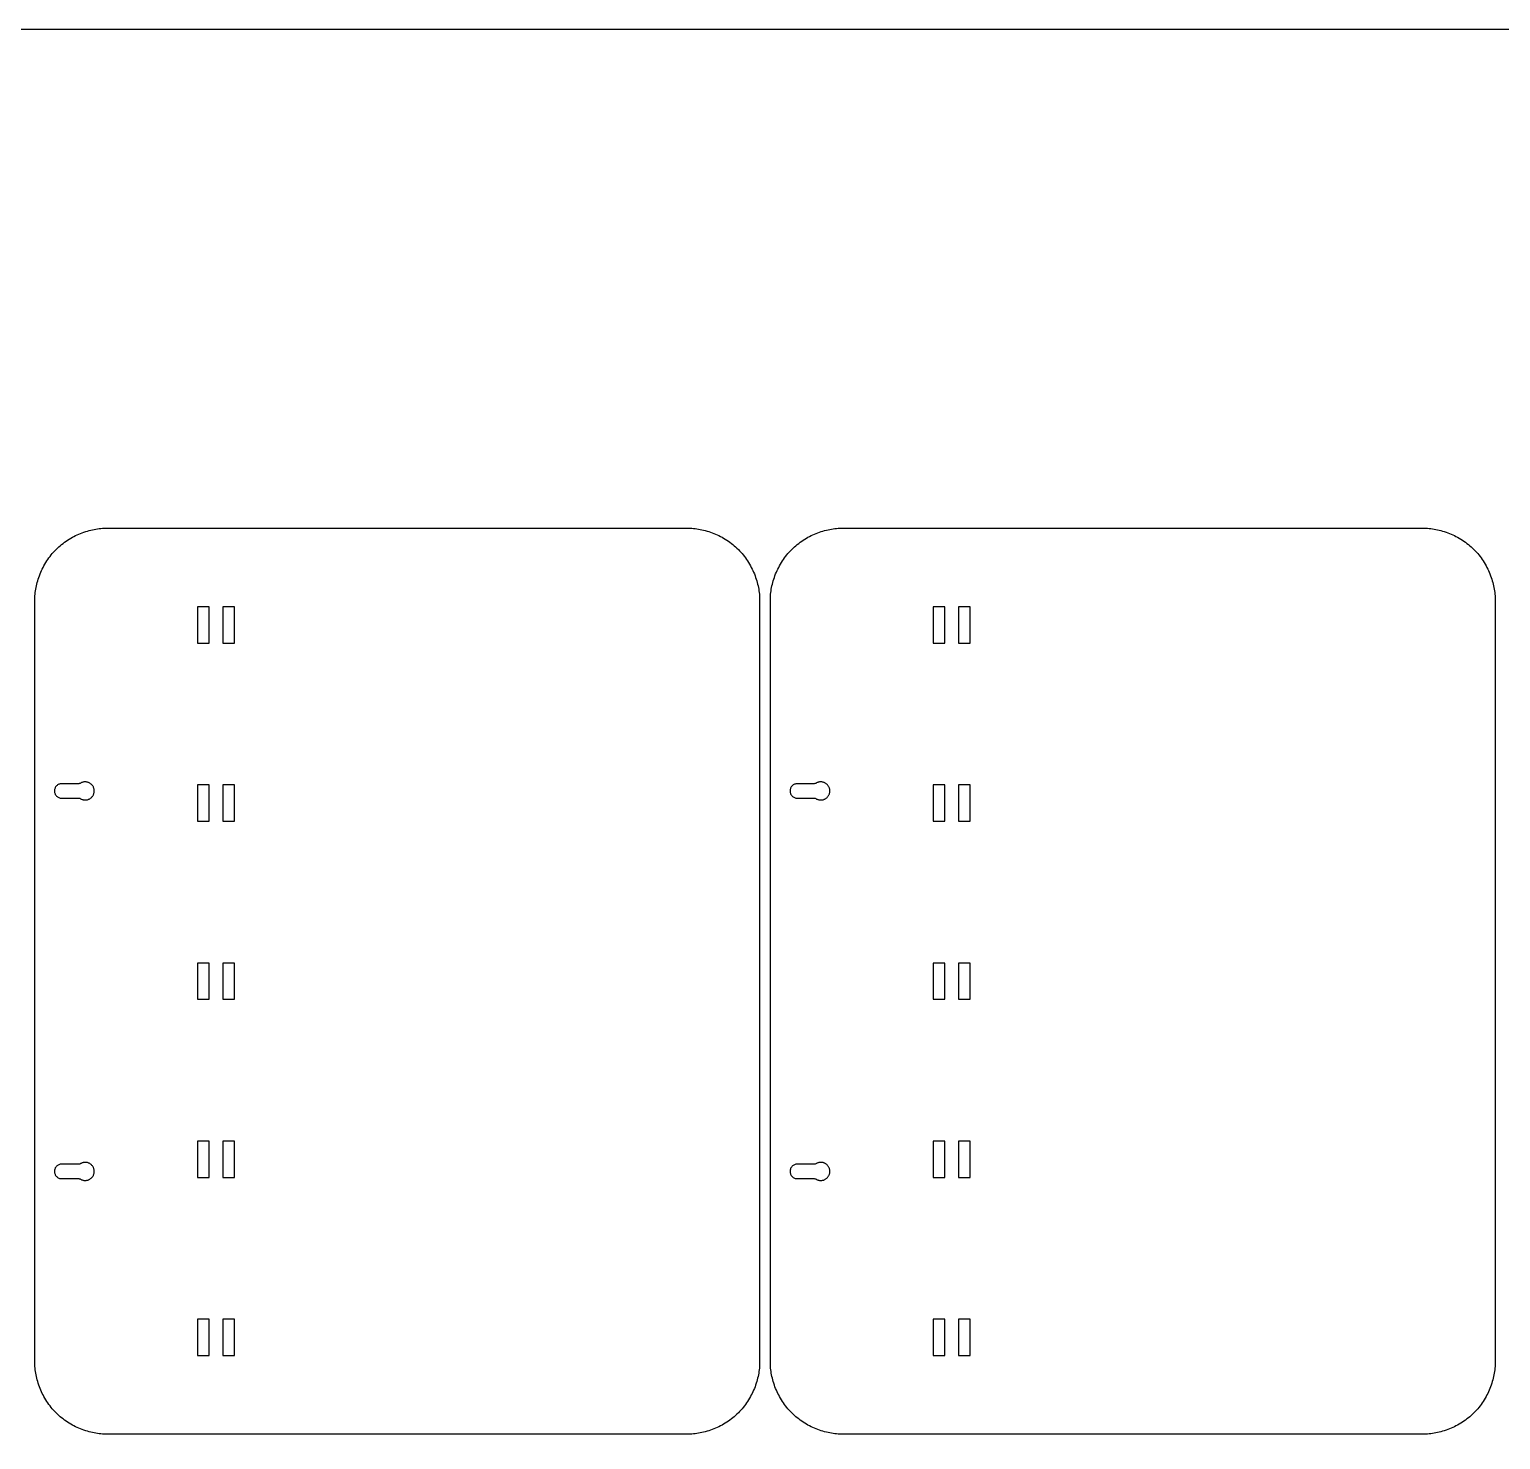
# Model space of a CAD drawing. Header units: millimetres. Extents: x 20698 to 22798, y 4792 to 5692.
# Drawn here: x 21313.1 to 21719.1, y 5303.3 to 5692.4 of the extents above; entities that cross this region are included whole.
import ezdxf

# ---------------------------------------------------------------- set-up
doc = ezdxf.new("R2010")
doc.units = ezdxf.units.MM
doc.layers.add('KEYHOLDER_ASPIRE', color=18, linetype='Continuous', true_color=0x4c0000)
doc.layers.add('Predeterminada', color=18, linetype='Continuous', true_color=0x000000)

msp = doc.modelspace()

# ---------------------------------------------------------------- linework, layer by layer
at = {"layer": 'KEYHOLDER_ASPIRE'}
for points in [[(21514.62, 5534.76), (21514.62, 5324.77), (21514.63, 5324.32), (21514.62, 5323.88), (21514.6, 5323.43), (21514.57, 5322.98), (21514.52, 5322.52), (21514.46, 5322.06), (21514.39, 5321.6), (21514.3, 5321.13), (21514.21, 5320.66), (21514.1, 5320.2), (21513.98, 5319.73), (21513.84, 5319.26), (21513.7, 5318.79), (21513.54, 5318.32), (21513.37, 5317.86), (21513.19, 5317.39), (21513, 5316.93), (21512.79, 5316.47), (21512.58, 5316.02), (21512.35, 5315.57), (21512.11, 5315.12), (21511.86, 5314.68), (21511.6, 5314.24), (21511.33, 5313.81), (21511.05, 5313.38), (21510.75, 5312.96), (21510.45, 5312.55), (21510.13, 5312.15), (21509.81, 5311.75), (21509.47, 5311.37), (21509.12, 5310.99), (21508.77, 5310.62), (21508.4, 5310.27), (21508.02, 5309.92), (21507.64, 5309.58), (21507.24, 5309.26), (21506.84, 5308.94), (21506.43, 5308.64), (21506.01, 5308.34), (21505.58, 5308.06), (21505.15, 5307.79), (21504.71, 5307.53), (21504.27, 5307.28), (21503.82, 5307.04), (21503.37, 5306.81), (21502.92, 5306.6), (21502.46, 5306.39), (21502, 5306.2), (21501.53, 5306.02), (21501.07, 5305.85), (21500.6, 5305.69), (21500.13, 5305.55), (21499.66, 5305.41), (21499.19, 5305.29), (21498.73, 5305.18), (21498.26, 5305.09), (21497.79, 5305), (21497.33, 5304.93), (21496.87, 5304.87), (21496.41, 5304.82), (21495.96, 5304.79), (21495.51, 5304.77), (21495.07, 5304.76), (21494.63, 5304.77), (21334.63, 5304.77), (21334.19, 5304.76), (21333.75, 5304.77), (21333.3, 5304.79), (21332.84, 5304.82), (21332.39, 5304.87), (21331.93, 5304.93), (21331.46, 5305), (21331, 5305.09), (21330.53, 5305.18), (21330.06, 5305.29), (21329.59, 5305.41), (21329.13, 5305.55), (21328.66, 5305.69), (21328.19, 5305.85), (21327.72, 5306.02), (21327.26, 5306.2), (21326.8, 5306.39), (21326.34, 5306.6), (21325.88, 5306.81), (21325.43, 5307.04), (21324.99, 5307.28), (21324.54, 5307.53), (21324.11, 5307.79), (21323.67, 5308.06), (21323.25, 5308.34), (21322.83, 5308.64), (21322.42, 5308.94), (21322.02, 5309.26), (21321.62, 5309.58), (21321.23, 5309.92), (21320.86, 5310.27), (21320.49, 5310.62), (21320.13, 5310.99), (21319.79, 5311.37), (21319.45, 5311.75), (21319.12, 5312.15), (21318.81, 5312.55), (21318.5, 5312.96), (21318.21, 5313.38), (21317.93, 5313.81), (21317.66, 5314.24), (21317.39, 5314.68), (21317.14, 5315.12), (21316.91, 5315.57), (21316.68, 5316.02), (21316.46, 5316.47), (21316.26, 5316.93), (21316.07, 5317.39), (21315.88, 5317.86), (21315.72, 5318.32), (21315.56, 5318.79), (21315.41, 5319.26), (21315.28, 5319.73), (21315.16, 5320.2), (21315.05, 5320.66), (21314.95, 5321.13), (21314.87, 5321.6), (21314.8, 5322.06), (21314.74, 5322.52), (21314.69, 5322.98), (21314.66, 5323.43), (21314.64, 5323.88), (21314.63, 5324.32), (21314.63, 5324.77), (21314.63, 5534.76), (21314.63, 5535.2), (21314.64, 5535.64), (21314.66, 5536.09), (21314.69, 5536.54), (21314.74, 5537), (21314.8, 5537.46), (21314.87, 5537.93), (21314.95, 5538.39), (21315.05, 5538.86), (21315.16, 5539.33), (21315.28, 5539.79), (21315.41, 5540.26), (21315.56, 5540.73), (21315.72, 5541.2), (21315.88, 5541.66), (21316.07, 5542.13), (21316.26, 5542.59), (21316.46, 5543.05), (21316.68, 5543.5), (21316.91, 5543.96), (21317.14, 5544.4), (21317.39, 5544.85), (21317.66, 5545.28), (21317.93, 5545.71), (21318.21, 5546.14), (21318.5, 5546.56), (21318.81, 5546.97), (21319.12, 5547.37), (21319.45, 5547.77), (21319.79, 5548.15), (21320.13, 5548.53), (21320.49, 5548.9), (21320.86, 5549.26), (21321.23, 5549.6), (21321.62, 5549.94), (21322.02, 5550.26), (21322.42, 5550.58), (21322.83, 5550.88), (21323.25, 5551.18), (21323.67, 5551.46), (21324.11, 5551.73), (21324.54, 5551.99), (21324.99, 5552.24), (21325.43, 5552.48), (21325.88, 5552.71), (21326.34, 5552.93), (21326.8, 5553.13), (21327.26, 5553.32), (21327.72, 5553.5), (21328.19, 5553.67), (21328.66, 5553.83), (21329.13, 5553.98), (21329.59, 5554.11), (21330.06, 5554.23), (21330.53, 5554.34), (21331, 5554.44), (21331.46, 5554.52), (21331.93, 5554.59), (21332.39, 5554.65), (21332.84, 5554.7), (21333.3, 5554.73), (21333.75, 5554.75), (21334.19, 5554.76), (21334.63, 5554.76), (21494.63, 5554.76), (21495.07, 5554.76), (21495.51, 5554.75), (21495.96, 5554.73), (21496.41, 5554.7), (21496.87, 5554.65), (21497.33, 5554.59), (21497.79, 5554.52), (21498.26, 5554.44), (21498.73, 5554.34), (21499.19, 5554.23), (21499.66, 5554.11), (21500.13, 5553.98), (21500.6, 5553.83), (21501.07, 5553.67), (21501.53, 5553.5), (21502, 5553.32), (21502.46, 5553.13), (21502.92, 5552.93), (21503.37, 5552.71), (21503.82, 5552.48), (21504.27, 5552.24), (21504.71, 5551.99), (21505.15, 5551.73), (21505.58, 5551.46), (21506.01, 5551.18), (21506.43, 5550.88), (21506.84, 5550.58), (21507.24, 5550.26), (21507.64, 5549.94), (21508.02, 5549.6), (21508.4, 5549.26), (21508.77, 5548.9), (21509.12, 5548.53), (21509.47, 5548.15), (21509.81, 5547.77), (21510.13, 5547.37), (21510.45, 5546.97), (21510.75, 5546.56), (21511.05, 5546.14), (21511.33, 5545.71), (21511.6, 5545.28), (21511.86, 5544.85), (21512.11, 5544.4), (21512.35, 5543.96), (21512.58, 5543.5), (21512.79, 5543.05), (21513, 5542.59), (21513.19, 5542.13), (21513.37, 5541.66), (21513.54, 5541.2), (21513.7, 5540.73), (21513.84, 5540.26), (21513.98, 5539.79), (21514.1, 5539.33), (21514.21, 5538.86), (21514.3, 5538.39), (21514.39, 5537.93), (21514.46, 5537.46), (21514.52, 5537), (21514.57, 5536.54), (21514.6, 5536.09), (21514.62, 5535.64), (21514.63, 5535.2)], [(21717.62, 5534.76), (21717.62, 5324.77), (21717.63, 5324.32), (21717.62, 5323.88), (21717.6, 5323.43), (21717.57, 5322.98), (21717.52, 5322.52), (21717.46, 5322.06), (21717.39, 5321.6), (21717.3, 5321.13), (21717.21, 5320.66), (21717.1, 5320.2), (21716.98, 5319.73), (21716.84, 5319.26), (21716.7, 5318.79), (21716.54, 5318.32), (21716.37, 5317.86), (21716.19, 5317.39), (21716, 5316.93), (21715.79, 5316.47), (21715.58, 5316.02), (21715.35, 5315.57), (21715.11, 5315.12), (21714.86, 5314.68), (21714.6, 5314.24), (21714.33, 5313.81), (21714.05, 5313.38), (21713.75, 5312.96), (21713.45, 5312.55), (21713.13, 5312.15), (21712.81, 5311.75), (21712.47, 5311.37), (21712.12, 5310.99), (21711.77, 5310.62), (21711.4, 5310.27), (21711.02, 5309.92), (21710.64, 5309.58), (21710.24, 5309.26), (21709.84, 5308.94), (21709.43, 5308.64), (21709.01, 5308.34), (21708.58, 5308.06), (21708.15, 5307.79), (21707.71, 5307.53), (21707.27, 5307.28), (21706.82, 5307.04), (21706.37, 5306.81), (21705.92, 5306.6), (21705.46, 5306.39), (21705, 5306.2), (21704.53, 5306.02), (21704.07, 5305.85), (21703.6, 5305.69), (21703.13, 5305.55), (21702.66, 5305.41), (21702.19, 5305.29), (21701.73, 5305.18), (21701.26, 5305.09), (21700.79, 5305), (21700.33, 5304.93), (21699.87, 5304.87), (21699.41, 5304.82), (21698.96, 5304.79), (21698.51, 5304.77), (21698.07, 5304.76), (21697.63, 5304.77), (21537.63, 5304.77), (21537.19, 5304.76), (21536.75, 5304.77), (21536.3, 5304.79), (21535.84, 5304.82), (21535.39, 5304.87), (21534.93, 5304.93), (21534.46, 5305), (21534, 5305.09), (21533.53, 5305.18), (21533.06, 5305.29), (21532.59, 5305.41), (21532.13, 5305.55), (21531.66, 5305.69), (21531.19, 5305.85), (21530.72, 5306.02), (21530.26, 5306.2), (21529.8, 5306.39), (21529.34, 5306.6), (21528.88, 5306.81), (21528.43, 5307.04), (21527.99, 5307.28), (21527.54, 5307.53), (21527.11, 5307.79), (21526.67, 5308.06), (21526.25, 5308.34), (21525.83, 5308.64), (21525.42, 5308.94), (21525.02, 5309.26), (21524.62, 5309.58), (21524.23, 5309.92), (21523.86, 5310.27), (21523.49, 5310.62), (21523.13, 5310.99), (21522.79, 5311.37), (21522.45, 5311.75), (21522.12, 5312.15), (21521.81, 5312.55), (21521.5, 5312.96), (21521.21, 5313.38), (21520.93, 5313.81), (21520.66, 5314.24), (21520.39, 5314.68), (21520.14, 5315.12), (21519.91, 5315.57), (21519.68, 5316.02), (21519.46, 5316.47), (21519.26, 5316.93), (21519.07, 5317.39), (21518.88, 5317.86), (21518.72, 5318.32), (21518.56, 5318.79), (21518.41, 5319.26), (21518.28, 5319.73), (21518.16, 5320.2), (21518.05, 5320.66), (21517.95, 5321.13), (21517.87, 5321.6), (21517.8, 5322.06), (21517.74, 5322.52), (21517.69, 5322.98), (21517.66, 5323.43), (21517.64, 5323.88), (21517.63, 5324.32), (21517.63, 5324.77), (21517.63, 5534.76), (21517.63, 5535.2), (21517.64, 5535.64), (21517.66, 5536.09), (21517.69, 5536.54), (21517.74, 5537), (21517.8, 5537.46), (21517.87, 5537.93), (21517.95, 5538.39), (21518.05, 5538.86), (21518.16, 5539.33), (21518.28, 5539.79), (21518.41, 5540.26), (21518.56, 5540.73), (21518.72, 5541.2), (21518.88, 5541.66), (21519.07, 5542.13), (21519.26, 5542.59), (21519.46, 5543.05), (21519.68, 5543.5), (21519.91, 5543.96), (21520.14, 5544.4), (21520.39, 5544.85), (21520.66, 5545.28), (21520.93, 5545.71), (21521.21, 5546.14), (21521.5, 5546.56), (21521.81, 5546.97), (21522.12, 5547.37), (21522.45, 5547.77), (21522.79, 5548.15), (21523.13, 5548.53), (21523.49, 5548.9), (21523.86, 5549.26), (21524.23, 5549.6), (21524.62, 5549.94), (21525.02, 5550.26), (21525.42, 5550.58), (21525.83, 5550.88), (21526.25, 5551.18), (21526.67, 5551.46), (21527.11, 5551.73), (21527.54, 5551.99), (21527.99, 5552.24), (21528.43, 5552.48), (21528.88, 5552.71), (21529.34, 5552.93), (21529.8, 5553.13), (21530.26, 5553.32), (21530.72, 5553.5), (21531.19, 5553.67), (21531.66, 5553.83), (21532.13, 5553.98), (21532.59, 5554.11), (21533.06, 5554.23), (21533.53, 5554.34), (21534, 5554.44), (21534.46, 5554.52), (21534.93, 5554.59), (21535.39, 5554.65), (21535.84, 5554.7), (21536.3, 5554.73), (21536.75, 5554.75), (21537.19, 5554.76), (21537.63, 5554.76), (21697.63, 5554.76), (21698.07, 5554.76), (21698.51, 5554.75), (21698.96, 5554.73), (21699.41, 5554.7), (21699.87, 5554.65), (21700.33, 5554.59), (21700.79, 5554.52), (21701.26, 5554.44), (21701.73, 5554.34), (21702.19, 5554.23), (21702.66, 5554.11), (21703.13, 5553.98), (21703.6, 5553.83), (21704.07, 5553.67), (21704.53, 5553.5), (21705, 5553.32), (21705.46, 5553.13), (21705.92, 5552.93), (21706.37, 5552.71), (21706.82, 5552.48), (21707.27, 5552.24), (21707.71, 5551.99), (21708.15, 5551.73), (21708.58, 5551.46), (21709.01, 5551.18), (21709.43, 5550.88), (21709.84, 5550.58), (21710.24, 5550.26), (21710.64, 5549.94), (21711.02, 5549.6), (21711.4, 5549.26), (21711.77, 5548.9), (21712.12, 5548.53), (21712.47, 5548.15), (21712.81, 5547.77), (21713.13, 5547.37), (21713.45, 5546.97), (21713.75, 5546.56), (21714.05, 5546.14), (21714.33, 5545.71), (21714.6, 5545.28), (21714.86, 5544.85), (21715.11, 5544.4), (21715.35, 5543.96), (21715.58, 5543.5), (21715.79, 5543.05), (21716, 5542.59), (21716.19, 5542.13), (21716.37, 5541.66), (21716.54, 5541.2), (21716.7, 5540.73), (21716.84, 5540.26), (21716.98, 5539.79), (21717.1, 5539.33), (21717.21, 5538.86), (21717.3, 5538.39), (21717.39, 5537.93), (21717.46, 5537.46), (21717.52, 5537), (21717.57, 5536.54), (21717.6, 5536.09), (21717.62, 5535.64), (21717.63, 5535.2)], [(21359.53, 5523.06), (21362.73, 5523.06), (21362.73, 5533.05), (21359.53, 5533.05)], [(21366.53, 5523.06), (21369.73, 5523.06), (21369.73, 5533.05), (21366.53, 5533.05)], [(21562.53, 5523.06), (21565.73, 5523.06), (21565.73, 5533.05), (21562.53, 5533.05)], [(21569.53, 5523.06), (21572.73, 5523.06), (21572.73, 5533.05), (21569.53, 5533.05)], [(21326.73, 5480.26), (21326.86, 5480.25), (21327, 5480.22), (21327.12, 5480.18), (21327.24, 5480.12), (21327.38, 5480.03), (21327.53, 5479.96), (21327.68, 5479.9), (21327.84, 5479.85), (21328, 5479.82), (21328.16, 5479.79), (21328.33, 5479.77), (21328.5, 5479.76), (21328.67, 5479.76), (21328.83, 5479.78), (21329, 5479.8), (21329.16, 5479.84), (21329.32, 5479.88), (21329.47, 5479.94), (21329.62, 5480.01), (21329.76, 5480.08), (21329.9, 5480.16), (21330.03, 5480.25), (21330.16, 5480.36), (21330.28, 5480.47), (21330.39, 5480.59), (21330.5, 5480.72), (21330.6, 5480.86), (21330.69, 5481), (21330.77, 5481.15), (21330.84, 5481.3), (21330.9, 5481.46), (21330.95, 5481.62), (21330.99, 5481.78), (21331.01, 5481.94), (21331.03, 5482.1), (21331.03, 5482.26), (21331.03, 5482.42), (21331.01, 5482.58), (21330.99, 5482.74), (21330.95, 5482.9), (21330.9, 5483.06), (21330.84, 5483.22), (21330.77, 5483.37), (21330.69, 5483.52), (21330.6, 5483.66), (21330.5, 5483.8), (21330.39, 5483.93), (21330.28, 5484.05), (21330.16, 5484.16), (21330.03, 5484.26), (21329.9, 5484.35), (21329.76, 5484.43), (21329.62, 5484.51), (21329.47, 5484.58), (21329.32, 5484.63), (21329.16, 5484.68), (21329, 5484.71), (21328.83, 5484.74), (21328.67, 5484.75), (21328.5, 5484.76), (21328.33, 5484.75), (21328.16, 5484.73), (21328, 5484.7), (21327.84, 5484.66), (21327.68, 5484.61), (21327.53, 5484.55), (21327.38, 5484.48), (21327.24, 5484.4), (21327.12, 5484.34), (21327, 5484.29), (21326.86, 5484.27), (21326.73, 5484.26), (21322.03, 5484.26), (21321.84, 5484.25), (21321.65, 5484.22), (21321.45, 5484.17), (21321.27, 5484.11), (21321.09, 5484.02), (21320.92, 5483.92), (21320.76, 5483.8), (21320.62, 5483.67), (21320.49, 5483.53), (21320.37, 5483.37), (21320.27, 5483.2), (21320.19, 5483.02), (21320.12, 5482.84), (21320.07, 5482.65), (21320.04, 5482.45), (21320.03, 5482.26), (21320.04, 5482.07), (21320.07, 5481.87), (21320.12, 5481.68), (21320.19, 5481.49), (21320.27, 5481.31), (21320.37, 5481.14), (21320.49, 5480.99), (21320.62, 5480.84), (21320.76, 5480.71), (21320.92, 5480.6), (21321.09, 5480.5), (21321.27, 5480.41), (21321.45, 5480.34), (21321.65, 5480.3), (21321.84, 5480.27), (21322.03, 5480.26)], [(21359.53, 5473.91), (21362.73, 5473.91), (21362.73, 5483.91), (21359.53, 5483.91)], [(21366.53, 5473.91), (21369.73, 5473.91), (21369.73, 5483.91), (21366.53, 5483.91)], [(21529.73, 5480.26), (21529.86, 5480.25), (21530, 5480.22), (21530.12, 5480.18), (21530.24, 5480.12), (21530.38, 5480.03), (21530.53, 5479.96), (21530.68, 5479.9), (21530.84, 5479.85), (21531, 5479.82), (21531.16, 5479.79), (21531.33, 5479.77), (21531.5, 5479.76), (21531.67, 5479.76), (21531.83, 5479.78), (21532, 5479.8), (21532.16, 5479.84), (21532.32, 5479.88), (21532.47, 5479.94), (21532.62, 5480.01), (21532.76, 5480.08), (21532.9, 5480.16), (21533.03, 5480.25), (21533.16, 5480.36), (21533.28, 5480.47), (21533.39, 5480.59), (21533.5, 5480.72), (21533.6, 5480.86), (21533.69, 5481), (21533.77, 5481.15), (21533.84, 5481.3), (21533.9, 5481.46), (21533.95, 5481.62), (21533.99, 5481.78), (21534.01, 5481.94), (21534.03, 5482.1), (21534.03, 5482.26), (21534.03, 5482.42), (21534.01, 5482.58), (21533.99, 5482.74), (21533.95, 5482.9), (21533.9, 5483.06), (21533.84, 5483.22), (21533.77, 5483.37), (21533.69, 5483.52), (21533.6, 5483.66), (21533.5, 5483.8), (21533.39, 5483.93), (21533.28, 5484.05), (21533.16, 5484.16), (21533.03, 5484.26), (21532.9, 5484.35), (21532.76, 5484.43), (21532.62, 5484.51), (21532.47, 5484.58), (21532.32, 5484.63), (21532.16, 5484.68), (21532, 5484.71), (21531.83, 5484.74), (21531.67, 5484.75), (21531.5, 5484.76), (21531.33, 5484.75), (21531.16, 5484.73), (21531, 5484.7), (21530.84, 5484.66), (21530.68, 5484.61), (21530.53, 5484.55), (21530.38, 5484.48), (21530.24, 5484.4), (21530.12, 5484.34), (21530, 5484.29), (21529.86, 5484.27), (21529.73, 5484.26), (21525.03, 5484.26), (21524.84, 5484.25), (21524.65, 5484.22), (21524.45, 5484.17), (21524.27, 5484.11), (21524.09, 5484.02), (21523.92, 5483.92), (21523.76, 5483.8), (21523.62, 5483.67), (21523.49, 5483.53), (21523.37, 5483.37), (21523.27, 5483.2), (21523.19, 5483.02), (21523.12, 5482.84), (21523.07, 5482.65), (21523.04, 5482.45), (21523.03, 5482.26), (21523.04, 5482.07), (21523.07, 5481.87), (21523.12, 5481.68), (21523.19, 5481.49), (21523.27, 5481.31), (21523.37, 5481.14), (21523.49, 5480.99), (21523.62, 5480.84), (21523.76, 5480.71), (21523.92, 5480.6), (21524.09, 5480.5), (21524.27, 5480.41), (21524.45, 5480.34), (21524.65, 5480.3), (21524.84, 5480.27), (21525.03, 5480.26)], [(21562.53, 5473.91), (21565.73, 5473.91), (21565.73, 5483.91), (21562.53, 5483.91)], [(21569.53, 5473.91), (21572.73, 5473.91), (21572.73, 5483.91), (21569.53, 5483.91)], [(21359.53, 5424.76), (21362.73, 5424.76), (21362.73, 5434.76), (21359.53, 5434.76)], [(21366.53, 5424.76), (21369.73, 5424.76), (21369.73, 5434.76), (21366.53, 5434.76)], [(21562.53, 5424.76), (21565.73, 5424.76), (21565.73, 5434.76), (21562.53, 5434.76)], [(21569.53, 5424.76), (21572.73, 5424.76), (21572.73, 5434.76), (21569.53, 5434.76)], [(21359.53, 5375.61), (21362.73, 5375.61), (21362.73, 5385.61), (21359.53, 5385.61)], [(21366.53, 5375.61), (21369.73, 5375.61), (21369.73, 5385.61), (21366.53, 5385.61)], [(21562.53, 5375.61), (21565.73, 5375.61), (21565.73, 5385.61), (21562.53, 5385.61)], [(21569.53, 5375.61), (21572.73, 5375.61), (21572.73, 5385.61), (21569.53, 5385.61)], [(21326.73, 5379.26), (21322.03, 5379.26), (21321.84, 5379.25), (21321.65, 5379.23), (21321.45, 5379.18), (21321.27, 5379.11), (21321.09, 5379.03), (21320.92, 5378.92), (21320.76, 5378.81), (21320.62, 5378.68), (21320.49, 5378.53), (21320.37, 5378.38), (21320.27, 5378.21), (21320.19, 5378.03), (21320.12, 5377.84), (21320.07, 5377.65), (21320.04, 5377.46), (21320.03, 5377.26), (21320.04, 5377.07), (21320.07, 5376.88), (21320.12, 5376.68), (21320.19, 5376.5), (21320.27, 5376.32), (21320.37, 5376.15), (21320.49, 5375.99), (21320.62, 5375.85), (21320.76, 5375.72), (21320.92, 5375.6), (21321.09, 5375.5), (21321.27, 5375.42), (21321.45, 5375.35), (21321.65, 5375.3), (21321.84, 5375.27), (21322.03, 5375.26), (21326.73, 5375.26), (21326.86, 5375.25), (21327, 5375.23), (21327.12, 5375.18), (21327.24, 5375.12), (21327.38, 5375.04), (21327.53, 5374.97), (21327.68, 5374.91), (21327.84, 5374.86), (21328, 5374.82), (21328.16, 5374.79), (21328.33, 5374.77), (21328.5, 5374.77), (21328.67, 5374.77), (21328.83, 5374.78), (21329, 5374.81), (21329.16, 5374.84), (21329.32, 5374.89), (21329.47, 5374.94), (21329.62, 5375.01), (21329.76, 5375.09), (21329.9, 5375.17), (21330.03, 5375.26), (21330.16, 5375.36), (21330.28, 5375.47), (21330.39, 5375.6), (21330.5, 5375.73), (21330.6, 5375.86), (21330.69, 5376), (21330.77, 5376.15), (21330.84, 5376.31), (21330.9, 5376.46), (21330.95, 5376.62), (21330.99, 5376.78), (21331.01, 5376.94), (21331.03, 5377.1), (21331.03, 5377.26), (21331.03, 5377.42), (21331.01, 5377.58), (21330.99, 5377.74), (21330.95, 5377.9), (21330.9, 5378.06), (21330.84, 5378.22), (21330.77, 5378.37), (21330.69, 5378.52), (21330.6, 5378.66), (21330.5, 5378.8), (21330.39, 5378.93), (21330.28, 5379.05), (21330.16, 5379.16), (21330.03, 5379.27), (21329.9, 5379.36), (21329.76, 5379.44), (21329.62, 5379.52), (21329.47, 5379.58), (21329.32, 5379.64), (21329.16, 5379.68), (21329, 5379.72), (21328.83, 5379.74), (21328.67, 5379.76), (21328.5, 5379.76), (21328.33, 5379.75), (21328.16, 5379.73), (21328, 5379.71), (21327.84, 5379.67), (21327.68, 5379.62), (21327.53, 5379.56), (21327.38, 5379.49), (21327.24, 5379.41), (21327.12, 5379.34), (21327, 5379.3), (21326.86, 5379.27)], [(21529.73, 5379.26), (21525.03, 5379.26), (21524.84, 5379.25), (21524.65, 5379.23), (21524.45, 5379.18), (21524.27, 5379.11), (21524.09, 5379.03), (21523.92, 5378.92), (21523.76, 5378.81), (21523.62, 5378.68), (21523.49, 5378.53), (21523.37, 5378.38), (21523.27, 5378.21), (21523.19, 5378.03), (21523.12, 5377.84), (21523.07, 5377.65), (21523.04, 5377.46), (21523.03, 5377.26), (21523.04, 5377.07), (21523.07, 5376.88), (21523.12, 5376.68), (21523.19, 5376.5), (21523.27, 5376.32), (21523.37, 5376.15), (21523.49, 5375.99), (21523.62, 5375.85), (21523.76, 5375.72), (21523.92, 5375.6), (21524.09, 5375.5), (21524.27, 5375.42), (21524.45, 5375.35), (21524.65, 5375.3), (21524.84, 5375.27), (21525.03, 5375.26), (21529.73, 5375.26), (21529.86, 5375.25), (21530, 5375.23), (21530.12, 5375.18), (21530.24, 5375.12), (21530.38, 5375.04), (21530.53, 5374.97), (21530.68, 5374.91), (21530.84, 5374.86), (21531, 5374.82), (21531.16, 5374.79), (21531.33, 5374.77), (21531.5, 5374.77), (21531.67, 5374.77), (21531.83, 5374.78), (21532, 5374.81), (21532.16, 5374.84), (21532.32, 5374.89), (21532.47, 5374.94), (21532.62, 5375.01), (21532.76, 5375.09), (21532.9, 5375.17), (21533.03, 5375.26), (21533.16, 5375.36), (21533.28, 5375.47), (21533.39, 5375.6), (21533.5, 5375.73), (21533.6, 5375.86), (21533.69, 5376), (21533.77, 5376.15), (21533.84, 5376.31), (21533.9, 5376.46), (21533.95, 5376.62), (21533.99, 5376.78), (21534.01, 5376.94), (21534.03, 5377.1), (21534.03, 5377.26), (21534.03, 5377.42), (21534.01, 5377.58), (21533.99, 5377.74), (21533.95, 5377.9), (21533.9, 5378.06), (21533.84, 5378.22), (21533.77, 5378.37), (21533.69, 5378.52), (21533.6, 5378.66), (21533.5, 5378.8), (21533.39, 5378.93), (21533.28, 5379.05), (21533.16, 5379.16), (21533.03, 5379.27), (21532.9, 5379.36), (21532.76, 5379.44), (21532.62, 5379.52), (21532.47, 5379.58), (21532.32, 5379.64), (21532.16, 5379.68), (21532, 5379.72), (21531.83, 5379.74), (21531.67, 5379.76), (21531.5, 5379.76), (21531.33, 5379.75), (21531.16, 5379.73), (21531, 5379.71), (21530.84, 5379.67), (21530.68, 5379.62), (21530.53, 5379.56), (21530.38, 5379.49), (21530.24, 5379.41), (21530.12, 5379.34), (21530, 5379.3), (21529.86, 5379.27)], [(21359.53, 5326.47), (21362.73, 5326.47), (21362.73, 5336.47), (21359.53, 5336.47)], [(21366.53, 5326.47), (21369.73, 5326.47), (21369.73, 5336.47), (21366.53, 5336.47)], [(21562.53, 5326.47), (21565.73, 5326.47), (21565.73, 5336.47), (21562.53, 5336.47)], [(21569.53, 5326.47), (21572.73, 5326.47), (21572.73, 5336.47), (21569.53, 5336.47)]]:
    msp.add_lwpolyline(points, close=True, dxfattribs=at)
at = {"layer": 'Predeterminada'}
msp.add_lwpolyline([(20698.16, 4792.4), (22798.16, 4792.4), (22798.16, 5692.4), (20698.16, 5692.4)], close=True, dxfattribs=at)

doc.saveas('drawing.dxf')
